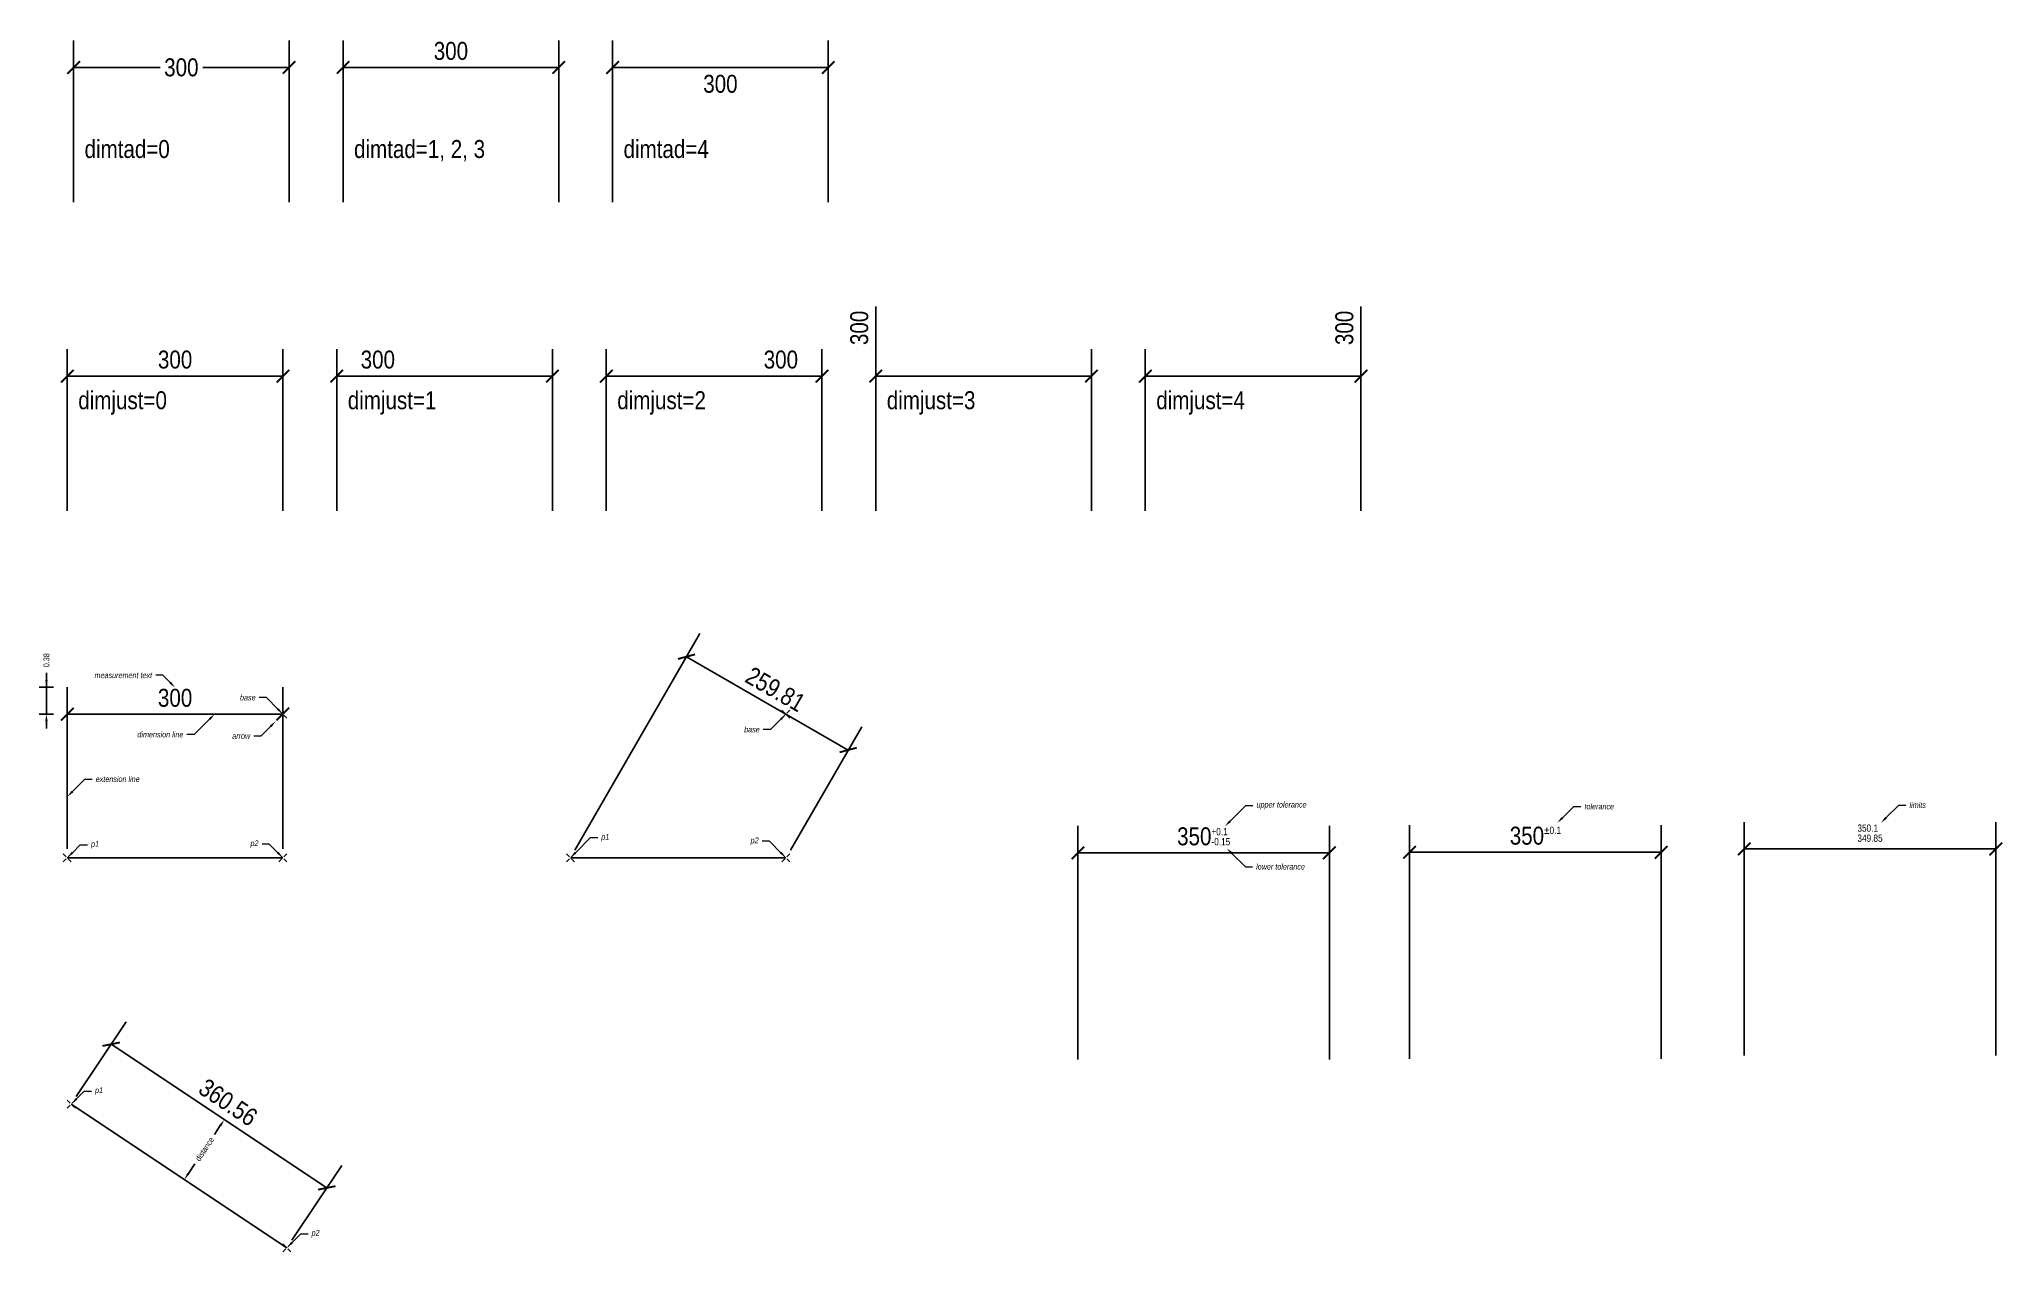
# Model space of a CAD drawing. Header units: metres. Extents: x -0.4 to 26.9, y -5.5 to 11.4.
import ezdxf
from ezdxf import colors
from ezdxf.entities.mleader import LeaderData, LeaderLine
from ezdxf.math import Vec2, Vec3

# ---------------------------------------------------------------- set-up
doc = ezdxf.new("R2010")
doc.units = ezdxf.units.M
doc.linetypes.add('AUSGEZOGEN', pattern=[0])
doc.layers.add('DimStyle variables R12', color=7, linetype='AUSGEZOGEN')
doc.styles.add('OpenSansCondensed-Italic', font='OpenSansCondensed-LightItalic.ttf')
doc.styles.add('OpenSansCondensed-Light', font='OpenSansCondensed-Light.ttf')
doc.dimstyles.new('EZDXF', dxfattribs={"dimtxt": 0.25, "dimasz": 0.175, "dimexe": 0.375, "dimexo": 0.125, "dimgap": 0.1, "dimtad": 1, "dimlfac": 100, "dimdsep": 46, "dimtxsty": 'OpenSansCondensed-Light', "dimblk": 'ARCHTICK', "dimcen": 2.5, "dimadec": 0, "dimazin": 0, "dimtfac": 1, "dimtmove": 2, "dimatfit": 3, "dimarcsym": 0})
doc.dimstyles.new('small-blue', dxfattribs={"dimtxt": 0.08, "dimasz": 0.1, "dimexe": 0, "dimexo": 0, "dimgap": 0.1, "dimtad": 0, "dimlfac": 100, "dimdsep": 46, "dimtxsty": 'OpenSansCondensed-Light', "dimsah": 1, "dimcen": 2.5, "dimse1": 1, "dimse2": 1, "dimclrd": 5, "dimclrt": 5, "dimadec": 0, "dimazin": 0, "dimtfac": 1, "dimtmove": 0, "dimatfit": 3, "dimarcsym": 0})
doc.dimstyles.new('small-blue-fix', dxfattribs={"dimtxt": 0.08, "dimasz": 0.1, "dimexe": 0.1, "dimexo": 0, "dimgap": 0.1, "dimtad": 0, "dimdsep": 46, "dimtxsty": 'OpenSansCondensed-Light', "dimsah": 1, "dimcen": 2.5, "dimclrd": 5, "dimclre": 5, "dimclrt": 5, "dimadec": 0, "dimazin": 0, "dimtfac": 1, "dimtmove": 0, "dimatfit": 3, "dimfxl": 0.1, "dimfxlon": 1, "dimarcsym": 0})

# ---------------------------------------------------------------- blocks, each defined once
blk = doc.blocks.new('_ARCHTICK')
at = {"color": 0, "linetype": 'ByBlock', "const_width": 0.15}
blk.add_lwpolyline([(-0.5, -0.5), (0.5, 0.5)], dxfattribs=at)
blk = doc.blocks.new('MarkBlue')
at = {"layer": 'DimStyle variables R12', "color": 5, "linetype": 'AUSGEZOGEN', "lineweight": 13, "transparency": 33554687}
for p, q in [((-0.007, 0.007), (-0.028, 0.028)), ((0.007, 0.007), (0.028, 0.028)), ((-0.007, -0.007), (-0.028, -0.028)), ((0.007, -0.007), (0.028, -0.028))]:
    blk.add_line(p, q, dxfattribs=at)
blk = doc.blocks.new('*D15')
at = {"color": 0, "lineweight": -2}
for p, q in [((0.125, -3.323), (0.819, -2.283)), ((0.611, -2.595), (3.611, -4.595)), ((3.125, -5.323), (3.819, -4.283))]:
    blk.add_line(p, q, dxfattribs=at)
at = {"layer": 'Defpoints', "color": 0}
for p in [(0.056, -3.427), (3.611, -4.595), (3.056, -5.427)]:
    blk.add_point(p, dxfattribs=at)
at = {"color": 0, "lineweight": -2, "xscale": 0.175, "yscale": 0.175, "zscale": 0.175}
for p, rotation in [((0.611, -2.595), 146.3099324740202), ((3.611, -4.595), 326.3099324740202)]:
    blk.add_blockref('_ARCHTICK', p, dxfattribs=dict(at, rotation=rotation))
at = {"color": 0, "insert": (2.238, -3.405), "char_height": 0.25, "attachment_point": 5, "rotation": 326.3099, "style": 'OpenSansCondensed-Light'}
blk.add_mtext('360.56', dxfattribs=at)
blk = doc.blocks.new('*D16')
at = {"color": 5, "lineweight": -2}
for p, q in [((2.129, -3.728), (2.046, -3.852)), ((1.685, -4.393), (1.775, -4.259))]:
    blk.add_line(p, q, dxfattribs=at)
at = {"color": 5}
for points in [[(2.143, -3.737), (2.115, -3.718), (2.185, -3.645)], [(1.671, -4.384), (1.699, -4.403), (1.63, -4.477)]]:
    blk.add_solid(points, dxfattribs=at)
at = {"layer": 'Defpoints', "color": 0}
for p in [(0.611, -2.595), (0.056, -3.427), (2.185, -3.645)]:
    blk.add_point(p, dxfattribs=at)
at = {"color": 5, "insert": (1.911, -4.055), "char_height": 0.08, "attachment_point": 5, "rotation": 56.3099, "style": 'OpenSansCondensed-Light'}
blk.add_mtext('distance', dxfattribs=at)
blk = doc.blocks.new('*D34')
at = {"color": 0, "lineweight": -2}
for p, q in [((0, 4.829), (0, 7.079)), ((3, 4.829), (3, 7.079)), ((0, 6.704), (3, 6.704))]:
    blk.add_line(p, q, dxfattribs=at)
at = {"layer": 'Defpoints', "color": 0}
for p in [(3, 6.704), (0, 4.704), (3, 4.704)]:
    blk.add_point(p, dxfattribs=at)
at = {"color": 0, "lineweight": -2, "xscale": 0.175, "yscale": 0.175, "zscale": 0.175, "rotation": 180}
blk.add_blockref('_ARCHTICK', (0, 6.704), dxfattribs=at)
at = {"color": 0, "lineweight": -2, "xscale": 0.175, "yscale": 0.175, "zscale": 0.175}
blk.add_blockref('_ARCHTICK', (3, 6.704), dxfattribs=at)
at = {"color": 0, "insert": (1.5, 6.933), "char_height": 0.25, "attachment_point": 5, "style": 'OpenSansCondensed-Light'}
blk.add_mtext('300', dxfattribs=at)
blk = doc.blocks.new('*D35')
at = {"color": 0, "lineweight": -2}
for p, q in [((3.75, 4.829), (3.75, 7.079)), ((6.75, 4.829), (6.75, 7.079)), ((3.75, 6.704), (6.75, 6.704))]:
    blk.add_line(p, q, dxfattribs=at)
at = {"layer": 'Defpoints', "color": 0}
for p in [(6.75, 6.704), (3.75, 4.704), (6.75, 4.704)]:
    blk.add_point(p, dxfattribs=at)
at = {"color": 0, "lineweight": -2, "xscale": 0.175, "yscale": 0.175, "zscale": 0.175, "rotation": 180}
blk.add_blockref('_ARCHTICK', (3.75, 6.704), dxfattribs=at)
at = {"color": 0, "lineweight": -2, "xscale": 0.175, "yscale": 0.175, "zscale": 0.175}
blk.add_blockref('_ARCHTICK', (6.75, 6.704), dxfattribs=at)
at = {"color": 0, "insert": (4.321, 6.933), "char_height": 0.25, "attachment_point": 5, "style": 'OpenSansCondensed-Light'}
blk.add_mtext('300', dxfattribs=at)
blk = doc.blocks.new('*D36')
at = {"color": 0, "lineweight": -2}
for p, q in [((7.5, 4.829), (7.5, 7.079)), ((10.5, 4.829), (10.5, 7.079)), ((7.5, 6.704), (10.5, 6.704))]:
    blk.add_line(p, q, dxfattribs=at)
at = {"layer": 'Defpoints', "color": 0}
for p in [(10.5, 6.704), (7.5, 4.704), (10.5, 4.704)]:
    blk.add_point(p, dxfattribs=at)
at = {"color": 0, "lineweight": -2, "xscale": 0.175, "yscale": 0.175, "zscale": 0.175, "rotation": 180}
blk.add_blockref('_ARCHTICK', (7.5, 6.704), dxfattribs=at)
at = {"color": 0, "lineweight": -2, "xscale": 0.175, "yscale": 0.175, "zscale": 0.175}
blk.add_blockref('_ARCHTICK', (10.5, 6.704), dxfattribs=at)
at = {"color": 0, "insert": (9.929, 6.933), "char_height": 0.25, "attachment_point": 5, "style": 'OpenSansCondensed-Light'}
blk.add_mtext('300', dxfattribs=at)
blk = doc.blocks.new('*D37')
at = {"color": 0, "lineweight": -2}
for p, q in [((11.25, 4.829), (11.25, 7.671)), ((14.25, 4.829), (14.25, 7.079)), ((11.25, 6.704), (14.25, 6.704))]:
    blk.add_line(p, q, dxfattribs=at)
at = {"layer": 'Defpoints', "color": 0}
for p in [(14.25, 6.704), (11.25, 4.704), (14.25, 4.704)]:
    blk.add_point(p, dxfattribs=at)
at = {"color": 0, "lineweight": -2, "xscale": 0.175, "yscale": 0.175, "zscale": 0.175, "rotation": 180}
blk.add_blockref('_ARCHTICK', (11.25, 6.704), dxfattribs=at)
at = {"color": 0, "lineweight": -2, "xscale": 0.175, "yscale": 0.175, "zscale": 0.175}
blk.add_blockref('_ARCHTICK', (14.25, 6.704), dxfattribs=at)
at = {"color": 0, "insert": (11.021, 7.375), "char_height": 0.25, "attachment_point": 5, "rotation": 90, "style": 'OpenSansCondensed-Light'}
blk.add_mtext('300', dxfattribs=at)
blk = doc.blocks.new('*D38')
at = {"color": 0, "lineweight": -2}
for p, q in [((18, 4.829), (18, 7.671)), ((15, 4.829), (15, 7.079)), ((15, 6.704), (18, 6.704))]:
    blk.add_line(p, q, dxfattribs=at)
at = {"layer": 'Defpoints', "color": 0}
for p in [(18, 6.704), (15, 4.704), (18, 4.704)]:
    blk.add_point(p, dxfattribs=at)
at = {"color": 0, "lineweight": -2, "xscale": 0.175, "yscale": 0.175, "zscale": 0.175, "rotation": 180}
blk.add_blockref('_ARCHTICK', (15, 6.704), dxfattribs=at)
at = {"color": 0, "lineweight": -2, "xscale": 0.175, "yscale": 0.175, "zscale": 0.175}
blk.add_blockref('_ARCHTICK', (18, 6.704), dxfattribs=at)
at = {"color": 0, "insert": (17.771, 7.375), "char_height": 0.25, "attachment_point": 5, "rotation": 90, "style": 'OpenSansCondensed-Light'}
blk.add_mtext('300', dxfattribs=at)
blk = doc.blocks.new('*D43')
at = {"color": 0, "lineweight": -2}
for p, q in [((0.088, 9.125), (0.088, 11.375)), ((3.087, 9.125), (3.087, 11.375)), ((0.088, 11), (1.291, 11)), ((3.087, 11), (1.884, 11))]:
    blk.add_line(p, q, dxfattribs=at)
at = {"layer": 'Defpoints', "color": 0}
for p in [(3.087, 11), (0.088, 9), (3.087, 9)]:
    blk.add_point(p, dxfattribs=at)
at = {"color": 0, "lineweight": -2, "xscale": 0.175, "yscale": 0.175, "zscale": 0.175, "rotation": 180}
blk.add_blockref('_ARCHTICK', (0.088, 11), dxfattribs=at)
at = {"color": 0, "lineweight": -2, "xscale": 0.175, "yscale": 0.175, "zscale": 0.175}
blk.add_blockref('_ARCHTICK', (3.087, 11), dxfattribs=at)
at = {"color": 0, "insert": (1.587, 11), "char_height": 0.25, "attachment_point": 5, "style": 'OpenSansCondensed-Light'}
blk.add_mtext('300', dxfattribs=at)
blk = doc.blocks.new('*D44')
at = {"color": 0, "lineweight": -2}
for p, q in [((3.837, 9.125), (3.837, 11.375)), ((6.838, 9.125), (6.838, 11.375)), ((3.837, 11), (6.838, 11))]:
    blk.add_line(p, q, dxfattribs=at)
at = {"layer": 'Defpoints', "color": 0}
for p in [(6.838, 11), (3.837, 9), (6.838, 9)]:
    blk.add_point(p, dxfattribs=at)
at = {"color": 0, "lineweight": -2, "xscale": 0.175, "yscale": 0.175, "zscale": 0.175, "rotation": 180}
blk.add_blockref('_ARCHTICK', (3.837, 11), dxfattribs=at)
at = {"color": 0, "lineweight": -2, "xscale": 0.175, "yscale": 0.175, "zscale": 0.175}
blk.add_blockref('_ARCHTICK', (6.838, 11), dxfattribs=at)
at = {"color": 0, "insert": (5.338, 11.229), "char_height": 0.25, "attachment_point": 5, "style": 'OpenSansCondensed-Light'}
blk.add_mtext('300', dxfattribs=at)
blk = doc.blocks.new('*D45')
at = {"color": 0, "lineweight": -2}
for p, q in [((7.588, 9.125), (7.588, 11.375)), ((10.588, 9.125), (10.588, 11.375)), ((7.588, 11), (10.588, 11))]:
    blk.add_line(p, q, dxfattribs=at)
at = {"layer": 'Defpoints', "color": 0}
for p in [(10.588, 11), (7.588, 9), (10.588, 9)]:
    blk.add_point(p, dxfattribs=at)
at = {"color": 0, "lineweight": -2, "xscale": 0.175, "yscale": 0.175, "zscale": 0.175, "rotation": 180}
blk.add_blockref('_ARCHTICK', (7.588, 11), dxfattribs=at)
at = {"color": 0, "lineweight": -2, "xscale": 0.175, "yscale": 0.175, "zscale": 0.175}
blk.add_blockref('_ARCHTICK', (10.588, 11), dxfattribs=at)
at = {"color": 0, "insert": (9.088, 10.771), "char_height": 0.25, "attachment_point": 5, "style": 'OpenSansCondensed-Light'}
blk.add_mtext('300', dxfattribs=at)
blk = doc.blocks.new('*D49')
at = {"color": 5, "lineweight": -2}
for p, q in [((-0.29, 2.375), (-0.29, 2.575)), ((-0.29, 2.475), (-0.29, 2.575)), ((-0.19, 2.375), (-0.39, 2.375)), ((-0.29, 2), (-0.29, 2.375)), ((-0.19, 2), (-0.39, 2)), ((-0.29, 1.9), (-0.29, 1.8))]:
    blk.add_line(p, q, dxfattribs=at)
at = {"color": 5}
for points in [[(-0.307, 2.475), (-0.273, 2.475), (-0.29, 2.375)], [(-0.273, 1.9), (-0.307, 1.9), (-0.29, 2)]]:
    blk.add_solid(points, dxfattribs=at)
at = {"layer": 'Defpoints', "color": 0}
for p in [(-0.29, 2.375), (0, 2.375), (0, 2)]:
    blk.add_point(p, dxfattribs=at)
at = {"color": 5, "insert": (-0.29, 2.75), "char_height": 0.08, "attachment_point": 5, "rotation": 90, "style": 'OpenSansCondensed-Light'}
blk.add_mtext('0.38', dxfattribs=at)
blk = doc.blocks.new('*D52')
at = {"color": 0, "lineweight": -2}
for p, q in [((14.062, -2.807), (14.062, 0.443)), ((17.562, -2.807), (17.562, 0.443)), ((14.062, 0.068), (17.562, 0.068))]:
    blk.add_line(p, q, dxfattribs=at)
at = {"layer": 'Defpoints', "color": 0}
for p in [(17.562, 0.068), (14.062, -2.932), (17.562, -2.932)]:
    blk.add_point(p, dxfattribs=at)
at = {"color": 0, "lineweight": -2, "xscale": 0.175, "yscale": 0.175, "zscale": 0.175, "rotation": 180}
blk.add_blockref('_ARCHTICK', (14.062, 0.068), dxfattribs=at)
at = {"color": 0, "lineweight": -2, "xscale": 0.175, "yscale": 0.175, "zscale": 0.175}
blk.add_blockref('_ARCHTICK', (17.562, 0.068), dxfattribs=at)
at = {"color": 0, "insert": (15.812, 0.297), "char_height": 0.25, "attachment_point": 5, "style": 'OpenSansCondensed-Light'}
blk.add_mtext('\\A1;350{\\H0.100000;\\S+0.1^ -0.15;}', dxfattribs=at)
blk = doc.blocks.new('*D55')
at = {"color": 0, "lineweight": -2}
for p, q in [((18.678, -2.798), (18.678, 0.452)), ((22.178, -2.798), (22.178, 0.452)), ((18.678, 0.077), (22.178, 0.077))]:
    blk.add_line(p, q, dxfattribs=at)
at = {"layer": 'Defpoints', "color": 0}
for p in [(22.178, 0.077), (18.678, -2.923), (22.178, -2.923)]:
    blk.add_point(p, dxfattribs=at)
at = {"color": 0, "lineweight": -2, "xscale": 0.175, "yscale": 0.175, "zscale": 0.175, "rotation": 180}
blk.add_blockref('_ARCHTICK', (18.678, 0.077), dxfattribs=at)
at = {"color": 0, "lineweight": -2, "xscale": 0.175, "yscale": 0.175, "zscale": 0.175}
blk.add_blockref('_ARCHTICK', (22.178, 0.077), dxfattribs=at)
at = {"color": 0, "insert": (20.428, 0.306), "char_height": 0.25, "attachment_point": 5, "style": 'OpenSansCondensed-Light'}
blk.add_mtext('\\A2;350{\\H0.100000;%%p0.1}', dxfattribs=at)
blk = doc.blocks.new('*D58')
at = {"color": 0, "lineweight": -2}
for p, q in [((23.334, -2.752), (23.334, 0.498)), ((26.834, -2.752), (26.834, 0.498)), ((23.334, 0.123), (26.834, 0.123))]:
    blk.add_line(p, q, dxfattribs=at)
at = {"layer": 'Defpoints', "color": 0}
for p in [(26.834, 0.123), (23.334, -2.877), (26.834, -2.877)]:
    blk.add_point(p, dxfattribs=at)
at = {"color": 0, "lineweight": -2, "xscale": 0.175, "yscale": 0.175, "zscale": 0.175, "rotation": 180}
blk.add_blockref('_ARCHTICK', (23.334, 0.123), dxfattribs=at)
at = {"color": 0, "lineweight": -2, "xscale": 0.175, "yscale": 0.175, "zscale": 0.175}
blk.add_blockref('_ARCHTICK', (26.834, 0.123), dxfattribs=at)
at = {"color": 0, "insert": (25.084, 0.343), "char_height": 0.25, "attachment_point": 5, "style": 'OpenSansCondensed-Light'}
blk.add_mtext('{\\H0.100000;\\S350.1^ 349.85;}', dxfattribs=at)

msp = doc.modelspace()

# ---------------------------------------------------------------- linework, layer by layer
for p, q in [((0, 0), (3, 0)), ((7, 0), (10, 0)), ((0.6107, -2.59529), (3.6107, -4.59529)), ((0.056, -3.42734), (3.056, -5.42734))]:
    msp.add_line(p, q)

# ---------------------------------------------------------------- block references
at = {"xscale": 2, "yscale": 2, "zscale": 2}
for p in [(3, 2), (10, 2), (0, 0), (3, 0), (7, 0), (10, 0), (0.056, -3.42734), (3.056, -5.42734)]:
    msp.add_blockref('MarkBlue', p, dxfattribs=at)

# ---------------------------------------------------------------- texts
at = {"color": 5, "style": 'OpenSansCondensed-Light'}
for s, p in [('dimtad=0', (0.24, 9.74)), ('dimtad=1, 2, 3', (3.99, 9.74)), ('dimtad=4', (7.74, 9.74)), ('dimjust=0', (0.1525, 6.24406)), ('dimjust=1', (3.9025, 6.24406)), ('dimjust=2', (7.6525, 6.24406)), ('dimjust=3', (11.4025, 6.24406)), ('dimjust=4', (15.1525, 6.24406))]:
    msp.add_text(s, height=0.25, dxfattribs=at).set_placement(p)

# ---------------------------------------------------------------- dimensions: what is measured, and where the dimension line sits
for base, p1, p2, override, picture, middle in [((3.0875, 11), (0.0875, 9), (3.0875, 9), {"dimtad": 0}, '*D43', (1.5875, 11)), ((6.8375, 11), (3.8375, 9), (6.8375, 9), {"dimtad": 1}, '*D44', (5.3375, 11.22863)), ((10.5875, 11), (7.5875, 9), (10.5875, 9), {"dimtad": 4}, '*D45', (9.0875, 10.77137)), ((14.25, 6.70406), (11.25, 4.70406), (14.25, 4.70406), {"dimjust": 3}, '*D37', (11.02137, 7.37506)), ((18, 6.70406), (15, 4.70406), (18, 4.70406), {"dimjust": 4}, '*D38', (17.77137, 7.37506)), ((3, 6.70406), (0, 4.70406), (3, 4.70406), {"dimjust": 0}, '*D34', (1.5, 6.93269)), ((6.75, 6.70406), (3.75, 4.70406), (6.75, 4.70406), {"dimjust": 1}, '*D35', (4.321, 6.93269)), ((10.5, 6.70406), (7.5, 4.70406), (10.5, 4.70406), {"dimjust": 2}, '*D36', (9.929, 6.93269)), ((17.56204, 0.0682), (14.06204, -2.9318), (17.56204, -2.9318), {"dimtol": 1, "dimlim": 0, "dimtp": 0.1, "dimtm": 0.15, "dimtfac": 0.4, "dimtdec": 2, "dimtolj": 1}, '*D52', (15.81204, 0.29683)), ((22.1777, 0.07735), (18.6777, -2.92265), (22.1777, -2.92265), {"dimtol": 1, "dimlim": 0, "dimtp": 0.1, "dimtm": 0.1, "dimtfac": 0.4, "dimtdec": 2, "dimtolj": 2}, '*D55', (20.4277, 0.30598)), ((26.83407, 0.12294), (23.33407, -2.87706), (26.83407, -2.87706), {"dimtol": 0, "dimlim": 1, "dimtp": 0.1, "dimtm": 0.15, "dimtfac": 0.4, "dimtdec": 2}, '*D58', (25.08407, 0.34251))]:
    dim = msp.add_linear_dim(base=base, p1=p1, p2=p2, dimstyle='EZDXF', override=override)
    dim.commit()
    dim.dimension.update_dxf_attribs({"geometry": picture, "text_midpoint": middle})
msp.add_linear_dim(base=(8.61603, 2.79904), p1=(7, 0), p2=(10, 0), angle=330, dimstyle='EZDXF').render()
dim = msp.add_linear_dim(base=(-0.29, 2.375), p1=(0, 2), p2=(0, 2.375), angle=90, dimstyle='small-blue-fix')
dim.commit()
dim.dimension.update_dxf_attribs({"geometry": '*D49', "text_midpoint": (-0.29, 2.7495407908), "dimtype": 160})
msp.add_linear_dim(base=(0, 2), p1=(0, 0), p2=(3, 0), dimstyle='EZDXF').render()
dim = msp.add_linear_dim(base=(3.6107, -4.59529), p1=(0.056, -3.42734), p2=(3.056, -5.42734), angle=326.309932, dimstyle='EZDXF')
dim.commit()
dim.dimension.update_dxf_attribs({"geometry": '*D15', "text_midpoint": (2.23752, -3.40506)})
dim = msp.add_linear_dim(base=(2.18454, -3.64452), p1=(0.056, -3.42734), p2=(0.6107, -2.59529), angle=56.309932, text='distance', dimstyle='small-blue')
dim.commit()
dim.dimension.update_dxf_attribs({"geometry": '*D16', "text_midpoint": (1.9107, -4.05529), "dimtype": 161})

# ---------------------------------------------------------------- leaders
ml = msp.add_multileader_mtext('Standard')
ml.set_content('measurement text', style='OpenSansCondensed-Italic')
ml.set_leader_properties(linetype='Continuous', lineweight=13)
ml.build(insert=Vec2(0, 0))
ml.multileader.update_dxf_attribs({"dogleg_length": 0.1, "arrow_head_size": 0.1})
ctx = ml.context
ctx.base_point, ctx.char_height, ctx.arrow_head_size, ctx.landing_gap_size = Vec3(0.53428, 2.54), 0.08, 0.1, 0.05
ctx.text_align_type = 2
notes = []
notes.append((ctx, [(0, (1, 1, 0), (1.33, 2.54), (-1, 0), 0.1, [(0, [(1.5, 2.37)], 0, [])])]))
ctx.mtext.insert, ctx.mtext.alignment = Vec3(1.18, 2.58056), 3
ml = msp.add_multileader_mtext('Standard')
ml.set_content('base', color=5, style='OpenSansCondensed-Italic')
ml.set_leader_properties(color=5, linetype='Continuous', lineweight=13)
ml.build(insert=Vec2(0, 0))
ml.multileader.update_dxf_attribs({"dogleg_length": 0.1, "arrow_head_size": 0.1})
ctx = ml.context
ctx.base_point, ctx.char_height, ctx.arrow_head_size, ctx.landing_gap_size = Vec3(2.41275, 2.23), 0.08, 0.1, 0.05
ctx.text_align_type = 2
notes.append((ctx, [(0, (1, 1, 0), (2.77, 2.23), (-1, 0), 0.1, [(0, [(3, 2)], 0, [])])]))
ctx.mtext.insert, ctx.mtext.alignment = Vec3(2.62, 2.27056), 3
at = {"color": 0}
ml = msp.add_multileader_mtext('Standard', dxfattribs=at)
ml.set_content('dimension line', style='OpenSansCondensed-Italic')
ml.set_leader_properties(linetype='Continuous', lineweight=13)
ml.build(insert=Vec2(0, 0))
ml.multileader.update_dxf_attribs({"dogleg_length": 0.1, "arrow_head_size": 0.1})
ctx = ml.context
ctx.base_point, ctx.char_height, ctx.arrow_head_size, ctx.landing_gap_size = Vec3(1.08582, 1.715), 0.08, 0.1, 0.05
ctx.text_align_type = 2
notes.append((ctx, [(0, (1, 1, 0), (1.765, 1.715), (-1, 0), 0.1, [(0, [(2.05, 2)], 0, [])])]))
ctx.mtext.insert, ctx.mtext.alignment = Vec3(1.615, 1.75556), 3
ml = msp.add_multileader_mtext('Standard')
ml.set_content('base', color=5, style='OpenSansCondensed-Italic')
ml.set_leader_properties(color=5, linetype='Continuous', lineweight=13)
ml.build(insert=Vec2(0, 0))
ml.multileader.update_dxf_attribs({"dogleg_length": 0.1, "arrow_head_size": 0.1})
ctx = ml.context
ctx.base_point, ctx.char_height, ctx.arrow_head_size, ctx.landing_gap_size = Vec3(9.42775, 1.785), 0.08, 0.1, 0.05
ctx.text_align_type = 2
notes.append((ctx, [(0, (1, 1, 0), (9.785, 1.785), (-1, 0), 0.1, [(0, [(10, 2)], 0, [])])]))
ctx.mtext.insert, ctx.mtext.alignment = Vec3(9.635, 1.82556), 3
ml = msp.add_multileader_mtext('Standard', dxfattribs=at)
ml.set_content('arrow', style='OpenSansCondensed-Italic')
ml.set_leader_properties(linetype='Continuous', lineweight=13)
ml.build(insert=Vec2(0, 0))
ml.multileader.update_dxf_attribs({"dogleg_length": 0.1, "arrow_head_size": 0.1})
ctx = ml.context
ctx.base_point, ctx.char_height, ctx.arrow_head_size, ctx.landing_gap_size = Vec3(2.296, 1.695), 0.08, 0.1, 0.05
ctx.text_align_type = 2
notes.append((ctx, [(0, (1, 1, 0), (2.695, 1.695), (-1, 0), 0.1, [(0, [(2.9, 1.9)], 0, [])])]))
ctx.mtext.insert, ctx.mtext.alignment = Vec3(2.545, 1.73556), 3
ml = msp.add_multileader_mtext('Standard')
ml.set_content('extension line', style='OpenSansCondensed-Italic')
ml.set_leader_properties(linetype='Continuous', lineweight=13)
ml.build(insert=Vec2(0, 0))
ml.multileader.update_dxf_attribs({"dogleg_length": 0.1, "arrow_head_size": 0.1})
ctx = ml.context
ctx.base_point, ctx.char_height, ctx.arrow_head_size, ctx.landing_gap_size = Vec3(0.345, 1.095), 0.08, 0.1, 0.05
notes.append((ctx, [(0, (1, 1, 0), (0.245, 1.095), (1, 0), 0.1, [(0, [(0, 0.85)], 0, [])])]))
ctx.mtext.insert = Vec3(0.395, 1.13556)
ml = msp.add_multileader_mtext('Standard')
ml.set_content('upper tolerance', color=5, style='OpenSansCondensed-Italic')
ml.set_leader_properties(color=5, linetype='Continuous', lineweight=13)
ml.build(insert=Vec2(0, 0))
ml.multileader.update_dxf_attribs({"dogleg_length": 0.1, "arrow_head_size": 0.1})
ctx = ml.context
ctx.base_point, ctx.char_height, ctx.arrow_head_size, ctx.landing_gap_size = Vec3(16.49758, 0.72656), 0.08, 0.1, 0.05
notes.append((ctx, [(0, (1, 1, 0), (16.39758, 0.72656), (1, 0), 0.1, [(0, [(16.10854, 0.43752)], 0, [])])]))
ctx.mtext.insert = Vec3(16.54758, 0.77941)
ml = msp.add_multileader_mtext('Standard')
ml.set_content('tolerance', color=5, style='OpenSansCondensed-Italic')
ml.set_leader_properties(color=5, linetype='Continuous', lineweight=13)
ml.build(insert=Vec2(0, 0))
ml.multileader.update_dxf_attribs({"dogleg_length": 0.1, "arrow_head_size": 0.1})
ctx = ml.context
ctx.base_point, ctx.char_height, ctx.arrow_head_size, ctx.landing_gap_size = Vec3(21.06113, 0.71353), 0.08, 0.1, 0.05
notes.append((ctx, [(0, (1, 1, 0), (20.96113, 0.71353), (1, 0), 0.1, [(0, [(20.73316, 0.48556)], 0, [])])]))
ctx.mtext.insert = Vec3(21.11113, 0.7541)
ml = msp.add_multileader_mtext('Standard')
ml.set_content('limits', color=5, style='OpenSansCondensed-Italic')
ml.set_leader_properties(color=5, linetype='Continuous', lineweight=13)
ml.build(insert=Vec2(0, 0))
ml.multileader.update_dxf_attribs({"dogleg_length": 0.1, "arrow_head_size": 0.1})
ctx = ml.context
ctx.base_point, ctx.char_height, ctx.arrow_head_size, ctx.landing_gap_size = Vec3(25.58357, 0.73348), 0.08, 0.1, 0.05
notes.append((ctx, [(0, (1, 1, 0), (25.48357, 0.73348), (1, 0), 0.1, [(0, [(25.23565, 0.48556)], 0, [])])]))
ctx.mtext.insert = Vec3(25.63357, 0.77404)
ml = msp.add_multileader_mtext('Standard')
ml.set_content('p1', color=5, style='OpenSansCondensed-Italic')
ml.set_leader_properties(color=5, linetype='Continuous', lineweight=13)
ml.build(insert=Vec2(0, 0))
ml.multileader.update_dxf_attribs({"dogleg_length": 0.1, "arrow_head_size": 0.1})
ctx = ml.context
ctx.base_point, ctx.char_height, ctx.arrow_head_size, ctx.landing_gap_size = Vec3(7.38, 0.28), 0.08, 0.1, 0.05
notes.append((ctx, [(0, (1, 1, 0), (7.28, 0.28), (1, 0), 0.1, [(0, [(7, 0)], 0, [])])]))
ctx.mtext.insert = Vec3(7.43, 0.33285)
ml = msp.add_multileader_mtext('Standard')
ml.set_content('p2', color=5, style='OpenSansCondensed-Italic')
ml.set_leader_properties(color=5, linetype='Continuous', lineweight=13)
ml.build(insert=Vec2(0, 0))
ml.multileader.update_dxf_attribs({"dogleg_length": 0.1, "arrow_head_size": 0.1})
ctx = ml.context
ctx.base_point, ctx.char_height, ctx.arrow_head_size, ctx.landing_gap_size = Vec3(9.48231, 0.23), 0.08, 0.1, 0.05
ctx.text_align_type = 2
notes.append((ctx, [(0, (1, 1, 0), (9.77, 0.23), (-1, 0), 0.1, [(0, [(10, 0)], 0, [])])]))
ctx.mtext.insert, ctx.mtext.alignment = Vec3(9.62, 0.28285), 3
ml = msp.add_multileader_mtext('Standard')
ml.set_content('p1', color=5, style='OpenSansCondensed-Italic')
ml.set_leader_properties(color=5, linetype='Continuous', lineweight=13)
ml.build(insert=Vec2(0, 0))
ml.multileader.update_dxf_attribs({"dogleg_length": 0.1, "arrow_head_size": 0.1})
ctx = ml.context
ctx.base_point, ctx.char_height, ctx.arrow_head_size, ctx.landing_gap_size, ctx.plane_origin = Vec3(0.28, 0.18), 0.08, 0.1, 0.05, Vec3(0.18, 0.18)
notes.append((ctx, [(0, (1, 1, 0), (0.18, 0.18), (1, 0), 0.1, [(0, [(0, 0)], 0, [])])]))
ctx.mtext.insert = Vec3(0.33, 0.23285)
ml = msp.add_multileader_mtext('Standard')
ml.set_content('p2', color=5, style='OpenSansCondensed-Italic')
ml.set_leader_properties(color=5, linetype='Continuous', lineweight=13)
ml.build(insert=Vec2(0, 0))
ml.multileader.update_dxf_attribs({"dogleg_length": 0.1, "arrow_head_size": 0.1})
ctx = ml.context
ctx.base_point, ctx.char_height, ctx.arrow_head_size, ctx.landing_gap_size = Vec3(2.52848, 0.19), 0.08, 0.1, 0.05
ctx.text_align_type = 2
notes.append((ctx, [(0, (1, 1, 0), (2.81, 0.19), (-1, 0), 0.1, [(0, [(3, 0)], 0, [])])]))
ctx.mtext.insert, ctx.mtext.alignment = Vec3(2.66, 0.24285), 3
ml = msp.add_multileader_mtext('Standard')
ml.set_content('lower tolerance', color=5, style='OpenSansCondensed-Italic')
ml.set_leader_properties(color=5, linetype='Continuous', lineweight=13)
ml.build(insert=Vec2(0, 0))
ml.multileader.update_dxf_attribs({"dogleg_length": 0.1, "arrow_head_size": 0.1})
ctx = ml.context
ctx.base_point, ctx.char_height, ctx.arrow_head_size, ctx.landing_gap_size = Vec3(16.492, -0.12415), 0.08, 0.1, 0.05
notes.append((ctx, [(0, (1, 1, 0), (16.392, -0.12415), (1, 0), 0.1, [(0, [(16.13297, 0.1322)], 0, [])])]))
ctx.mtext.insert = Vec3(16.542, -0.08359)
ml = msp.add_multileader_mtext('Standard')
ml.set_content('p1', color=5, style='OpenSansCondensed-Italic')
ml.set_leader_properties(color=5, linetype='Continuous', lineweight=13)
ml.build(insert=Vec2(0, 0))
ml.multileader.update_dxf_attribs({"dogleg_length": 0.1, "arrow_head_size": 0.1})
ctx = ml.context
ctx.base_point, ctx.char_height, ctx.arrow_head_size, ctx.landing_gap_size, ctx.plane_origin = Vec3(0.336, -3.24734), 0.08, 0.1, 0.05, Vec3(0.236, -3.24734)
notes.append((ctx, [(0, (1, 1, 0), (0.236, -3.24734), (1, 0), 0.1, [(0, [(0.056, -3.42734)], 0, [])])]))
ctx.mtext.insert = Vec3(0.386, -3.19449)
ml = msp.add_multileader_mtext('Standard')
ml.set_content('p2', color=5, style='OpenSansCondensed-Italic')
ml.set_leader_properties(color=5, linetype='Continuous', lineweight=13)
ml.build(insert=Vec2(0, 0))
ml.multileader.update_dxf_attribs({"dogleg_length": 0.1, "arrow_head_size": 0.1})
ctx = ml.context
ctx.base_point, ctx.char_height, ctx.arrow_head_size, ctx.landing_gap_size = Vec3(3.34943, -5.23391), 0.08, 0.1, 0.05
notes.append((ctx, [(0, (1, 1, 0), (3.24943, -5.23391), (1, 0), 0.1, [(0, [(3.056, -5.42734)], 0, [])])]))
ctx.mtext.insert = Vec3(3.39943, -5.18106)
for ctx, leaders in notes:
    for number, flags, end, landing, length, lines in leaders:
        leader = LeaderData()
        leader.index, (leader.has_last_leader_line, leader.has_dogleg_vector, leader.attachment_direction) = number, flags
        leader.last_leader_point, leader.dogleg_vector, leader.dogleg_length = Vec3(end), Vec3(landing), length
        for number, points, colour, breaks in lines:
            line = LeaderLine()
            line.index, line.vertices, line.color, line.breaks = number, Vec3.list(points), colors.encode_raw_color(colour), breaks
            leader.lines.append(line)
        ctx.leaders.append(leader)

doc.saveas('drawing.dxf')
